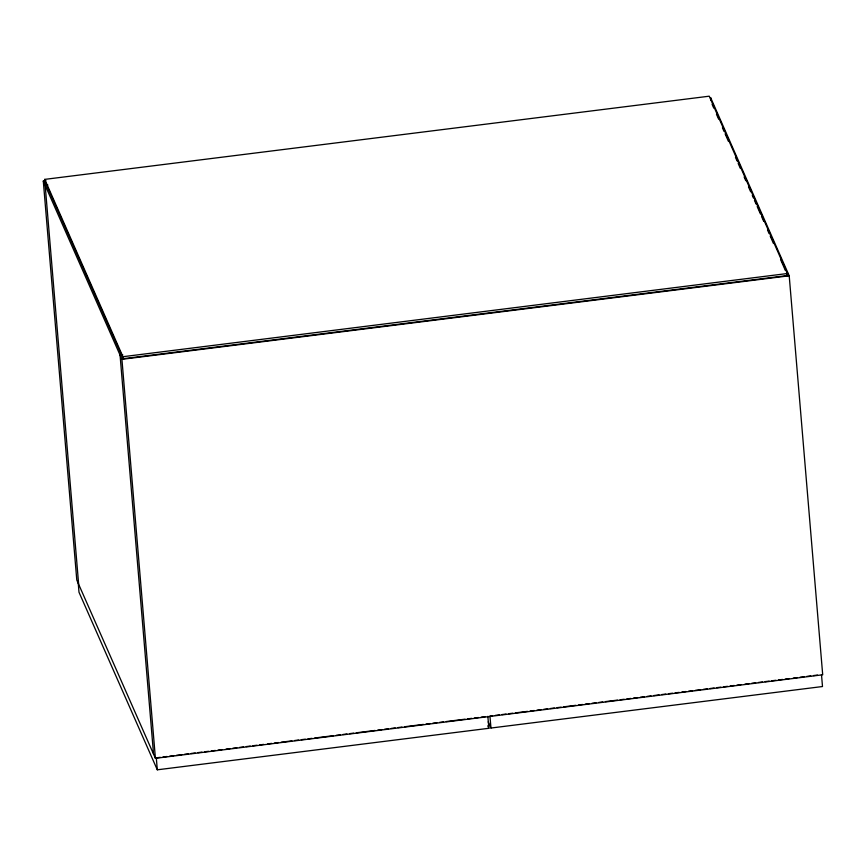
<?xml version="1.0" encoding="UTF-8"?>
<svg xmlns="http://www.w3.org/2000/svg" width="866" height="866" viewBox="0 0 866 866"><rect width="100%" height="100%" fill="white"/><g stroke="black" fill="none" stroke-linecap="round" stroke-linejoin="round"><path stroke-width="1.3" d="M44.74 179.381L709.232 96.191L787.432 273.515L787.605 275.507L123.113 358.697L44.913 181.373L44.74 179.381L122.95 356.705L123.113 358.697M710.813 100.239L710.585 97.544L789.207 275.799L822.7 674.787L155.415 758.324L76.793 580.058L43.3 181.081L45.985 180.745M47.857 184.978L45.162 185.313L78.654 584.29M122.745 354.768L120.06 355.103L153.542 754.091M122.95 356.705L787.432 273.515M43.3 181.081L121.922 359.336L789.207 275.799M160.329 757.328L156.302 757.837L157.309 769.809L488.857 728.295L487.85 716.334M163.014 756.992L167.041 756.494M169.725 756.159L173.752 755.65M176.437 755.314L181.806 754.643M184.49 754.308L188.517 753.799M191.202 753.463L195.229 752.965M197.913 752.63L201.94 752.121M204.625 751.785L208.652 751.287M211.336 750.941L215.363 750.443M218.048 750.108L222.075 749.599M226.102 749.101L230.129 748.592M232.813 748.256L236.84 747.759M239.525 747.412L243.552 746.914M246.236 746.579L250.263 746.07M252.948 745.734L256.975 745.236M259.659 744.901L263.686 744.392M267.713 743.883L271.74 743.385M274.425 743.05L278.451 742.541M281.136 742.205L291.874 740.863M294.559 740.527L298.586 740.019M301.271 739.683L305.297 739.185M307.982 738.85L312.009 738.341M314.694 738.005L333.486 735.656M336.17 735.321L340.197 734.812M342.882 734.476L346.909 733.978M349.593 733.643L353.62 733.134M356.305 732.798L375.097 730.449M377.782 730.114L381.809 729.605M384.493 729.269L388.52 728.761M391.205 728.425L395.232 727.927M397.916 727.592L401.943 727.083M404.628 726.747L423.42 724.398M426.104 724.063L430.131 723.554M432.816 723.218L436.843 722.72M439.527 722.385L443.554 721.876M446.239 721.54L465.031 719.191M467.716 718.856L471.743 718.347M474.427 718.011L478.454 717.503M481.139 717.167L485.166 716.669M492.635 715.727L489.95 716.063L490.957 728.035L822.494 686.532L821.498 674.56M495.32 715.392L499.346 714.894M502.031 714.558L506.058 714.049M508.743 713.714L512.769 713.205M515.454 712.87L527.535 711.365M530.219 711.029L534.246 710.521M536.931 710.185L540.958 709.687M543.642 709.341L547.669 708.843M550.354 708.507L554.381 707.998M557.065 707.663L561.092 707.165M563.777 706.829L575.858 705.314M578.542 704.978L582.569 704.469M585.254 704.134L589.281 703.636M591.965 703.3L595.992 702.791M598.677 702.456L602.704 701.947M605.388 701.612L617.469 700.107M620.153 699.771L624.18 699.263M626.865 698.927L630.892 698.418M633.576 698.083L637.603 697.585M640.288 697.249L644.315 696.74M646.999 696.405L651.026 695.907M653.711 695.571L659.08 694.889M661.765 694.554L665.792 694.056M668.476 693.72L672.503 693.211M675.188 692.876L679.215 692.378M681.899 692.042L685.926 691.533M688.611 691.198L692.638 690.689M695.322 690.354L700.691 689.682M703.376 689.347L707.403 688.849M710.088 688.513L714.114 688.005M716.799 687.669L720.826 687.16M723.511 686.825L727.537 686.327M730.222 685.991L734.249 685.482M736.934 685.147L740.96 684.649M744.987 684.14L749.014 683.631M751.699 683.296L755.726 682.798M758.41 682.462L762.437 681.953M765.122 681.618L769.149 681.12M771.833 680.784L775.86 680.275M778.545 679.94L782.572 679.431M785.256 679.096L789.283 678.598M793.31 678.089L797.337 677.591M800.022 677.255L804.049 676.747M806.733 676.411L810.76 675.902M813.445 675.567L817.472 675.069M712.112 104.342L713.736 108.044M716.453 114.193L718.628 119.118M722.428 127.746L724.063 131.437M725.145 133.905L728.403 141.288M735.461 157.298L737.096 160.989M738.178 163.458L740.354 168.383M744.154 177L745.788 180.691M748.495 186.85L750.67 191.776M752.305 195.467L753.388 197.935M754.47 200.392L756.105 204.084M757.187 206.552L760.445 213.945M761.539 216.403L763.704 221.328M767.503 229.945L769.138 233.647M770.22 236.104L773.479 243.498M780.547 259.497L785.43 270.582M786.512 273.05L787.605 275.507M488.24 721.876L490.957 728.035M487.764 725.838L488.857 728.295M157.309 769.809L79.001 592.247L78.102 581.616M787.346 271.567L787.681 275.615M121.922 359.336L155.415 758.324"/></g></svg>
